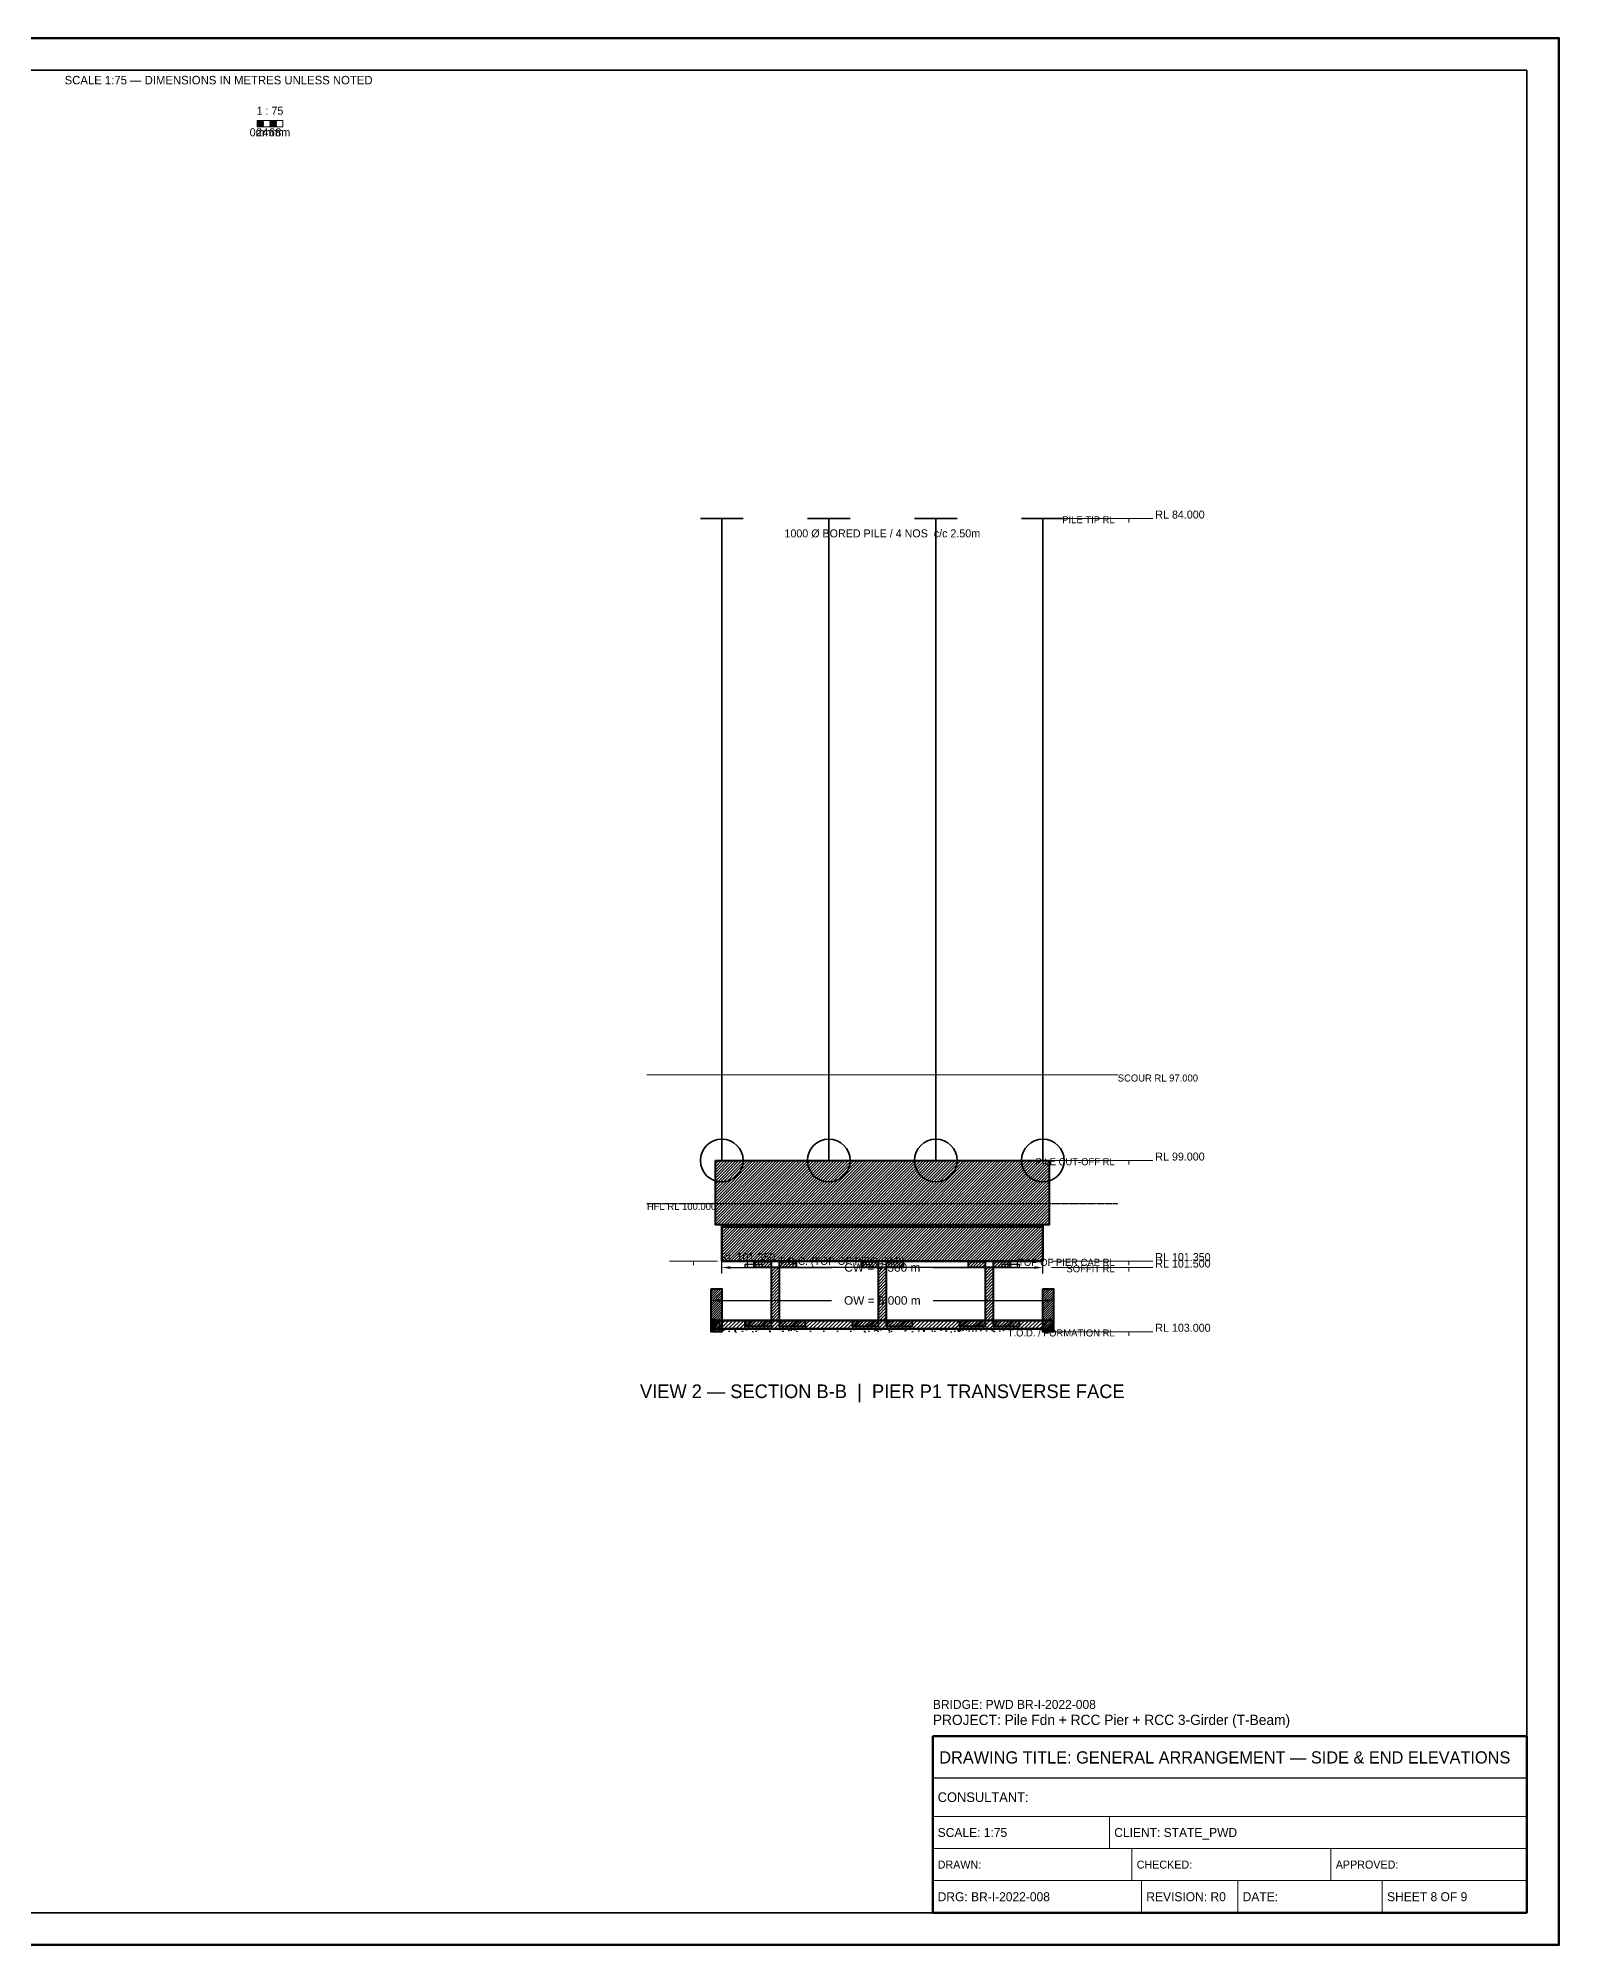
# Model space of a CAD drawing. Header units: metres. Extents: x 0 to 841, y 0 to 594.
# Drawn here: x 367 to 841, y 0 to 594 of the extents above; entities that cross this region are included whole.
import ezdxf
from ezdxf.enums import TextEntityAlignment as Align

# ---------------------------------------------------------------- set-up
doc = ezdxf.new("R2010")
doc.units = ezdxf.units.M
doc.linetypes.add('DASHED', pattern=[0.5, 0.375, -0.125])
doc.linetypes.add('DASHED2', pattern=[0.25, 0.1875, -0.0625])
for name, color, linetype, lineweight in [('BORDER-INNER', 7, 'Continuous', 35), ('BORDER-OUTER', 7, 'Continuous', 70), ('CIVIL-HFL', 5, 'DASHED', 25), ('CIVIL-SCOUR', 1, 'DASHED2', 18), ('DIM-LEVEL', 3, 'Continuous', 18), ('DIM-LINEAR', 3, 'Continuous', 18), ('FOUND-CAP', 2, 'Continuous', 35), ('FOUND-PILE', 4, 'Continuous', 35), ('STRUC-HATCHING', 8, 'Continuous', 18), ('SUB-BEARING', 5, 'Continuous', 25), ('SUB-PIER', 2, 'Continuous', 35), ('SUPER-DECK', 2, 'Continuous', 50), ('SUPER-GIRDER', 1, 'Continuous', 35), ('SUPER-KERB', 7, 'Continuous', 25), ('SUPER-PARAPET', 2, 'Continuous', 35), ('SUPER-WEARING', 8, 'Continuous', 25), ('SYM-SCALE', 7, 'Continuous', 13), ('TEXT-GENERAL', 7, 'Continuous', 18), ('TEXT-HEADER', 7, 'Continuous', 25), ('TEXT-LEVEL', 5, 'Continuous', 18), ('TEXT-SPEC', 7, 'Continuous', 13), ('TEXT-TITLE', 7, 'Continuous', 25), ('TITLEBLK-BOX', 7, 'Continuous', 50), ('TITLEBLK-TEXT', 7, 'Continuous', 18)]:
    doc.layers.add(name, color=color, linetype=linetype, lineweight=lineweight)
doc.styles.add('BRIDGE_STD', font='Arial.ttf')
doc.dimstyles.new('pmb100', dxfattribs={"dimtxt": 2.5, "dimasz": 0.9375, "dimexe": 2.5, "dimexo": 2.5, "dimtad": 0, "dimtih": 1, "dimdec": 0, "dimtxsty": 'BRIDGE_STD', "dimcen": 2.5, "dimazin": 3, "dimtfac": 1, "dimtmove": 0, "dimatfit": 3})

msp = doc.modelspace()

# ---------------------------------------------------------------- hatches: boundary and pattern name
at = {"layer": 'STRUC-HATCHING'}
h = msp.add_hatch(dxfattribs=at)
h.set_pattern_fill('ANSI31', scale=0.2)
h.paths.add_polyline_path([(578.25, 244.33), (682.25, 244.33), (682.25, 224.33), (578.25, 224.33)])
h = msp.add_hatch(dxfattribs=at)
h.set_pattern_fill('ANSI31', scale=0.2)
h.paths.add_polyline_path([(580.25, 224.33), (680.25, 224.33), (680.25, 223.67), (580.25, 223.67)])
h = msp.add_hatch(dxfattribs=at)
h.set_pattern_fill('ANSI31', scale=0.2)
h.paths.add_polyline_path([(580.25, 223.67), (680.25, 223.67), (680.25, 213), (580.25, 213)])
h = msp.add_hatch(dxfattribs=at)
h.set_pattern_fill('ANSI31', scale=0.2133333)
h.paths.add_polyline_path([(587.58, 194.53), (606.25, 194.53), (606.25, 192.61), (598.25, 192.61), (598.25, 212.92), (603.45, 212.92), (603.45, 211), (590.38, 211), (590.38, 212.92), (595.58, 212.92), (595.58, 192.61), (587.58, 192.61)])
h = msp.add_hatch(dxfattribs=at)
h.set_pattern_fill('ANSI31', scale=0.2133333)
h.paths.add_polyline_path([(620.92, 194.53), (639.58, 194.53), (639.58, 192.61), (631.58, 192.61), (631.58, 212.92), (636.78, 212.92), (636.78, 211), (623.72, 211), (623.72, 212.92), (628.92, 212.92), (628.92, 192.61), (620.92, 192.61)])
h = msp.add_hatch(dxfattribs=at)
h.set_pattern_fill('ANSI31', scale=0.2133333)
h.paths.add_polyline_path([(654.25, 194.53), (672.92, 194.53), (672.92, 192.61), (664.92, 192.61), (664.92, 212.92), (670.12, 212.92), (670.12, 211), (657.05, 211), (657.05, 212.92), (662.25, 212.92), (662.25, 192.61), (654.25, 192.61)])
h = msp.add_hatch(dxfattribs=at)
h.set_pattern_fill('ANSI31', scale=0.16)
h.paths.add_polyline_path([(576.92, 204.33), (580.25, 204.33), (580.25, 191), (576.92, 191)])
h = msp.add_hatch(dxfattribs=at)
h.set_pattern_fill('ANSI31', scale=0.16)
h.paths.add_polyline_path([(680.25, 204.33), (683.58, 204.33), (683.58, 191), (680.25, 191)])
h = msp.add_hatch(dxfattribs=at)
h.set_pattern_fill('ANSI31', scale=0.1866667)
h.paths.add_polyline_path([(580.25, 191), (576.92, 191), (576.92, 193.93), (577.92, 195.11), (580.25, 192.76)])
h = msp.add_hatch(dxfattribs=at)
h.set_pattern_fill('ANSI31', scale=0.2666667)
h.paths.add_polyline_path([(576.92, 194.53), (683.58, 194.53), (683.58, 191.87), (576.92, 191.87)])
h = msp.add_hatch(dxfattribs=at)
h.set_pattern_fill('ANSI31', scale=0.1866667)
h.paths.add_polyline_path([(680.25, 191), (683.58, 191), (683.58, 193.93), (682.58, 195.11), (680.25, 192.76)])
at = {"layer": 'SUPER-WEARING'}
h = msp.add_hatch(dxfattribs=at)
h.set_pattern_fill('AR-SAND', scale=0.0533333)
h.paths.add_polyline_path([(580.25, 191.87), (680.25, 191.87), (680.25, 191), (580.25, 191)])
at = {"layer": 'SYM-SCALE'}
h = msp.add_hatch(dxfattribs=at)
h.set_pattern_fill('SOLID')
h.paths.add_polyline_path([(435.5, 566.4), (437.5, 566.4), (437.5, 568.39), (435.5, 568.39)])
h = msp.add_hatch(dxfattribs=at)
h.set_pattern_fill('SOLID')
h.paths.add_polyline_path([(439.5, 566.4), (441.5, 566.4), (441.5, 568.39), (439.5, 568.39)])

# ---------------------------------------------------------------- linework, layer by layer
at = {"layer": 'BORDER-INNER'}
msp.add_lwpolyline([(10, 10), (831, 10), (831, 584), (10, 584), (10, 10)], dxfattribs=at)
at = {"layer": 'BORDER-OUTER'}
msp.add_lwpolyline([(0, 0), (841, 0), (841, 594), (0, 594), (0, 0)], dxfattribs=at)
at = {"layer": 'CIVIL-HFL', "color": 5, "linetype": 'DASHED'}
msp.add_line((556.92, 231), (703.58, 231), dxfattribs=at)
at = {"layer": 'CIVIL-SCOUR', "color": 1, "linetype": 'DASHED2'}
msp.add_line((556.92, 271), (703.58, 271), dxfattribs=at)
at = {"layer": 'DIM-LEVEL', "color": 5}
for p, q in [((707.05, 444.33), (682.92, 444.33)), ((707.05, 244.33), (682.92, 244.33)), ((707.05, 213), (682.92, 213)), ((707.05, 211), (682.92, 211)), ((707.05, 191), (682.92, 191))]:
    msp.add_line(p, q, dxfattribs=at)
at = {"layer": 'DIM-LEVEL'}
for p, q in [((699.57, 444.33), (714.53, 444.33)), ((707.05, 444.33), (707.05, 443.09)), ((699.57, 244.33), (714.53, 244.33)), ((707.05, 244.33), (707.05, 243.09)), ((563.97, 213), (578.93, 213)), ((571.45, 213), (571.45, 211.75)), ((699.57, 213), (714.53, 213)), ((699.57, 211), (714.53, 211)), ((707.05, 213), (707.05, 211.75)), ((707.05, 211), (707.05, 209.75)), ((699.57, 191), (714.53, 191)), ((707.05, 191), (707.05, 189.75))]:
    msp.add_line(p, q, dxfattribs=at)
at = {"layer": 'FOUND-CAP', "lineweight": 40}
msp.add_lwpolyline([(578.25, 244.33), (682.25, 244.33), (682.25, 224.33), (578.25, 224.33), (578.25, 244.33)], dxfattribs=at)
at = {"layer": 'FOUND-PILE', "color": 4, "lineweight": 35}
for p, q in [((573.58, 444.33), (586.92, 444.33)), ((580.25, 244.33), (580.25, 444.33)), ((606.92, 444.33), (620.25, 444.33)), ((613.58, 244.33), (613.58, 444.33)), ((640.25, 444.33), (653.58, 444.33)), ((646.92, 244.33), (646.92, 444.33)), ((673.58, 444.33), (686.92, 444.33)), ((680.25, 244.33), (680.25, 444.33))]:
    msp.add_line(p, q, dxfattribs=at)
at = {"layer": 'FOUND-PILE', "color": 4}
for centre in [(580.25, 244.33), (613.58, 244.33), (646.92, 244.33), (680.25, 244.33)]:
    msp.add_circle(centre, 6.67, dxfattribs=at)
at = {"layer": 'SUB-BEARING', "lineweight": 30}
for points in [[(587.58, 212.1), (592.92, 212.1), (592.92, 211), (587.58, 211), (587.58, 212.1)], [(667.58, 212.1), (672.92, 212.1), (672.92, 211), (667.58, 211), (667.58, 212.1)]]:
    msp.add_lwpolyline(points, dxfattribs=at)
at = {"layer": 'SUB-PIER', "lineweight": 50}
for points in [[(580.25, 224.33), (680.25, 224.33), (680.25, 223.67), (580.25, 223.67), (580.25, 224.33)], [(580.25, 223.67), (680.25, 223.67), (680.25, 213), (580.25, 213), (580.25, 223.67)]]:
    msp.add_lwpolyline(points, dxfattribs=at)
at = {"layer": 'SUB-PIER', "lineweight": 30}
msp.add_lwpolyline([(588.25, 213), (672.25, 213), (672.25, 211), (588.25, 211), (588.25, 213)], dxfattribs=at)
at = {"layer": 'SUPER-DECK', "lineweight": 50}
msp.add_lwpolyline([(576.92, 194.53), (683.58, 194.53), (683.58, 191.87), (576.92, 191.87), (576.92, 194.53)], dxfattribs=at)
at = {"layer": 'SUPER-GIRDER', "lineweight": 40}
for points in [[(587.58, 194.53), (606.25, 194.53), (606.25, 192.61), (598.25, 192.61), (598.25, 212.92), (603.45, 212.92), (603.45, 211), (590.38, 211), (590.38, 212.92), (595.58, 212.92), (595.58, 192.61), (587.58, 192.61), (587.58, 194.53)], [(620.92, 194.53), (639.58, 194.53), (639.58, 192.61), (631.58, 192.61), (631.58, 212.92), (636.78, 212.92), (636.78, 211), (623.72, 211), (623.72, 212.92), (628.92, 212.92), (628.92, 192.61), (620.92, 192.61), (620.92, 194.53)], [(654.25, 194.53), (672.92, 194.53), (672.92, 192.61), (664.92, 192.61), (664.92, 212.92), (670.12, 212.92), (670.12, 211), (657.05, 211), (657.05, 212.92), (662.25, 212.92), (662.25, 192.61), (654.25, 192.61), (654.25, 194.53)]]:
    msp.add_lwpolyline(points, dxfattribs=at)
at = {"layer": 'SUPER-KERB', "lineweight": 35}
for points in [[(580.25, 191), (576.92, 191), (576.92, 193.93), (577.92, 195.11), (580.25, 192.76), (580.25, 191)], [(680.25, 191), (683.58, 191), (683.58, 193.93), (682.58, 195.11), (680.25, 192.76), (680.25, 191)]]:
    msp.add_lwpolyline(points, dxfattribs=at)
at = {"layer": 'SUPER-PARAPET', "lineweight": 40}
for points in [[(576.92, 204.33), (580.25, 204.33), (580.25, 191), (576.92, 191), (576.92, 204.33)], [(680.25, 204.33), (683.58, 204.33), (683.58, 191), (680.25, 191), (680.25, 204.33)]]:
    msp.add_lwpolyline(points, dxfattribs=at)
at = {"layer": 'SYM-SCALE'}
msp.add_lwpolyline([(435.5, 566.4), (443.5, 566.4), (443.5, 568.39), (435.5, 568.39), (435.5, 566.4)], dxfattribs=at)
at = {"layer": 'TITLEBLK-BOX', "lineweight": 50}
msp.add_lwpolyline([(646, 10), (831, 10), (831, 65), (646, 65), (646, 10)], dxfattribs=at)
at = {"layer": 'TITLEBLK-BOX', "lineweight": 30}
msp.add_lwpolyline([(646, 52), (831, 52), (831, 65), (646, 65), (646, 52)], dxfattribs=at)
at = {"layer": 'TITLEBLK-BOX', "lineweight": 18}
for points in [[(646, 40), (831, 40), (831, 52), (646, 52), (646, 40)], [(646, 30), (701, 30), (701, 40), (646, 40), (646, 30)], [(701, 30), (831, 30), (831, 40), (701, 40), (701, 30)], [(646, 20), (708, 20), (708, 30), (646, 30), (646, 20)], [(708, 20), (770, 20), (770, 30), (708, 30), (708, 20)], [(770, 20), (831, 20), (831, 30), (770, 30), (770, 20)], [(646, 10), (711, 10), (711, 20), (646, 20), (646, 10)], [(711, 10), (741, 10), (741, 20), (711, 20), (711, 10)], [(741, 10), (786, 10), (786, 20), (741, 20), (741, 10)], [(786, 10), (831, 10), (831, 20), (786, 20), (786, 10)]]:
    msp.add_lwpolyline(points, dxfattribs=at)

# ---------------------------------------------------------------- texts
at = {"layer": 'CIVIL-HFL', "color": 5}
msp.add_text('HFL RL 100.000', height=2.2, dxfattribs=at).set_placement((556.92, 228.95))
at = {"layer": 'CIVIL-SCOUR', "color": 1}
msp.add_text('SCOUR RL 97.000', height=2.2, dxfattribs=at).set_placement((703.58, 268.95))
at = {"layer": 'TEXT-GENERAL'}
for s, height, p in [('1 : 75', 2.493, (439.5, 570.14)), ('0m', 2.493, (435.5, 563.41)), ('2m', 2.493, (437.5, 563.41)), ('4m', 2.493, (439.5, 563.41)), ('6m', 2.493, (441.5, 563.41)), ('8m', 2.493, (443.5, 563.41)), ('1000 Ø BORED PILE / 4 NOS  c/c 2.50m', 2.4933, (630.25, 438.47))]:
    msp.add_text(s, height=height, dxfattribs=at).set_placement(p, align=Align.CENTER)
at = {"layer": 'TEXT-HEADER'}
msp.add_text('T.O.C. (TOP OF PIER CAP)', height=2.3467, dxfattribs=at).set_placement((597.85, 211.83))
msp.add_text('VIEW 2 — SECTION B-B  |  PIER P1 TRANSVERSE FACE', height=4.2533, dxfattribs=at).set_placement((630.25, 170.33), align=Align.CENTER)
at = {"layer": 'TEXT-LEVEL'}
for s, p in [('RL 84.000', (715.28, 444.33)), ('RL 99.000', (715.28, 244.33)), ('RL 101.350', (579.68, 213)), ('RL 101.350', (715.28, 213)), ('RL 101.500', (715.28, 211)), ('RL 103.000', (715.28, 191))]:
    msp.add_text(s, height=2.493, dxfattribs=at).set_placement(p)
for s, p in [('PILE TIP RL', (702.65, 442.87)), ('PILE CUT-OFF RL', (702.65, 242.87)), ('TOP OF PIER CAP RL', (702.65, 211.53)), ('SOFFIT RL', (702.65, 209.53)), ('T.O.D. / FORMATION RL', (702.65, 189.53))]:
    msp.add_text(s, height=2.2, dxfattribs=at).set_placement(p, align=Align.RIGHT)
at = {"layer": 'TEXT-SPEC', "color": 8}
msp.add_text('SCALE 1:75 — DIMENSIONS IN METRES UNLESS NOTED', height=2.64, dxfattribs=at).set_placement((423.5, 579.6), align=Align.CENTER)
at = {"layer": 'TEXT-TITLE'}
for s, height, p in [('PROJECT: Pile Fdn + RCC Pier + RCC 3-Girder (T-Beam)', 3.2, (646, 68.5)), ('DRAWING TITLE: GENERAL ARRANGEMENT — SIDE & END ELEVATIONS', 3.8, (648, 56.5))]:
    msp.add_text(s, height=height, dxfattribs=at).set_placement(p)
at = {"layer": 'TITLEBLK-TEXT'}
for s, height, p in [('BRIDGE: PWD BR-I-2022-008', 2.8, (646, 73.5)), ('CONSULTANT: ', 3, (647.5, 44.5)), ('SCALE: 1:75', 2.8, (647.5, 33.6)), ('CLIENT: STATE_PWD', 2.8, (702.5, 33.6)), ('DRAWN: ', 2.5, (647.5, 23.75)), ('CHECKED: ', 2.5, (709.5, 23.75)), ('APPROVED: ', 2.5, (771.5, 23.75)), ('DRG: BR-I-2022-008', 2.8, (647.5, 13.6)), ('REVISION: R0', 2.8, (712.5, 13.6)), ('DATE: ', 2.8, (742.5, 13.6)), ('SHEET 8 OF 9', 2.8, (787.5, 13.6))]:
    msp.add_text(s, height=height, dxfattribs=at).set_placement(p)

# ---------------------------------------------------------------- dimensions: what is measured, and where the dimension line sits
at = {"layer": 'DIM-LINEAR'}
for base, p1, p2, text in [((580.25, 211), (580.25, 206.6), (680.25, 206.6), 'CW = 7.500 m'), ((576.92, 200.73), (576.92, 196.33), (683.58, 196.33), 'OW = 8.000 m')]:
    msp.add_linear_dim(base=base, p1=p1, p2=p2, text=text, dimstyle='pmb100', override={"dimtxt": 2.64, "dimasz": 2.64, "dimgap": 1.056, "dimclrt": 3}, dxfattribs=at).render()

doc.saveas('drawing.dxf')
